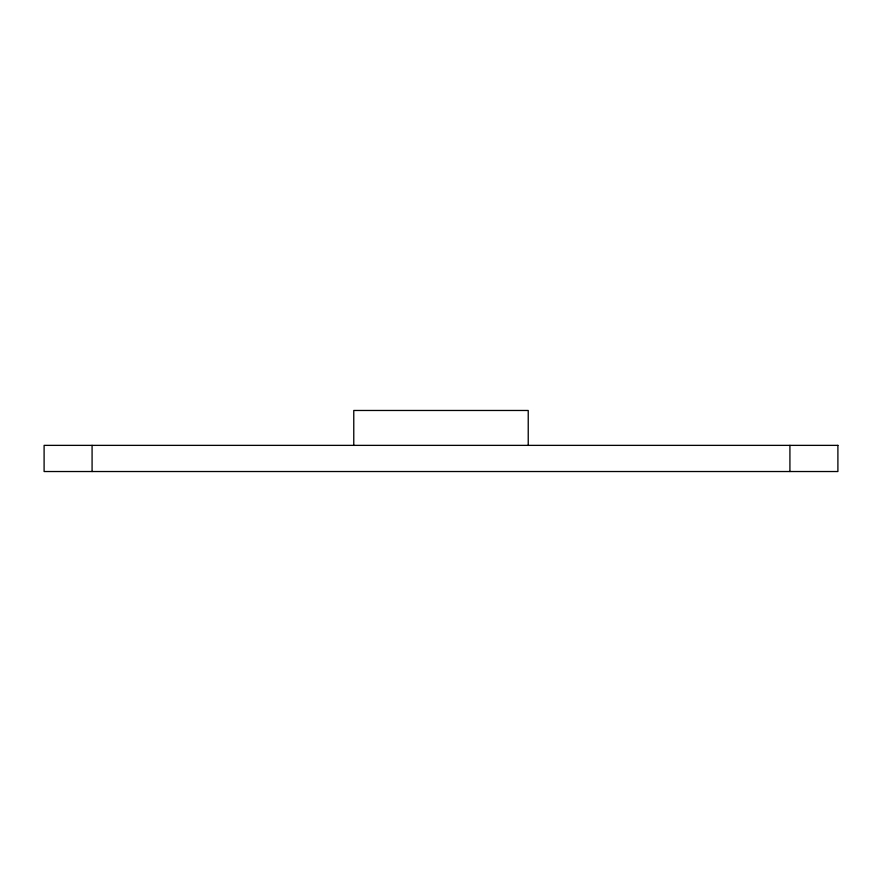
<?xml version="1.0" encoding="UTF-8"?>
<svg xmlns="http://www.w3.org/2000/svg" width="882" height="882" viewBox="0 0 882 882"><rect width="100%" height="100%" fill="white"/><g stroke="black" fill="none" stroke-linecap="round" stroke-linejoin="round"><path stroke-width="1.32" d="M789.919 445.366L789.919 471.528M528.23 445.366L528.23 410.472L353.77 410.472L353.77 445.366M92.081 445.366L92.081 471.528M837.9 445.366L44.1 445.366L44.1 471.528L837.9 471.528L837.9 445.366"/></g></svg>
